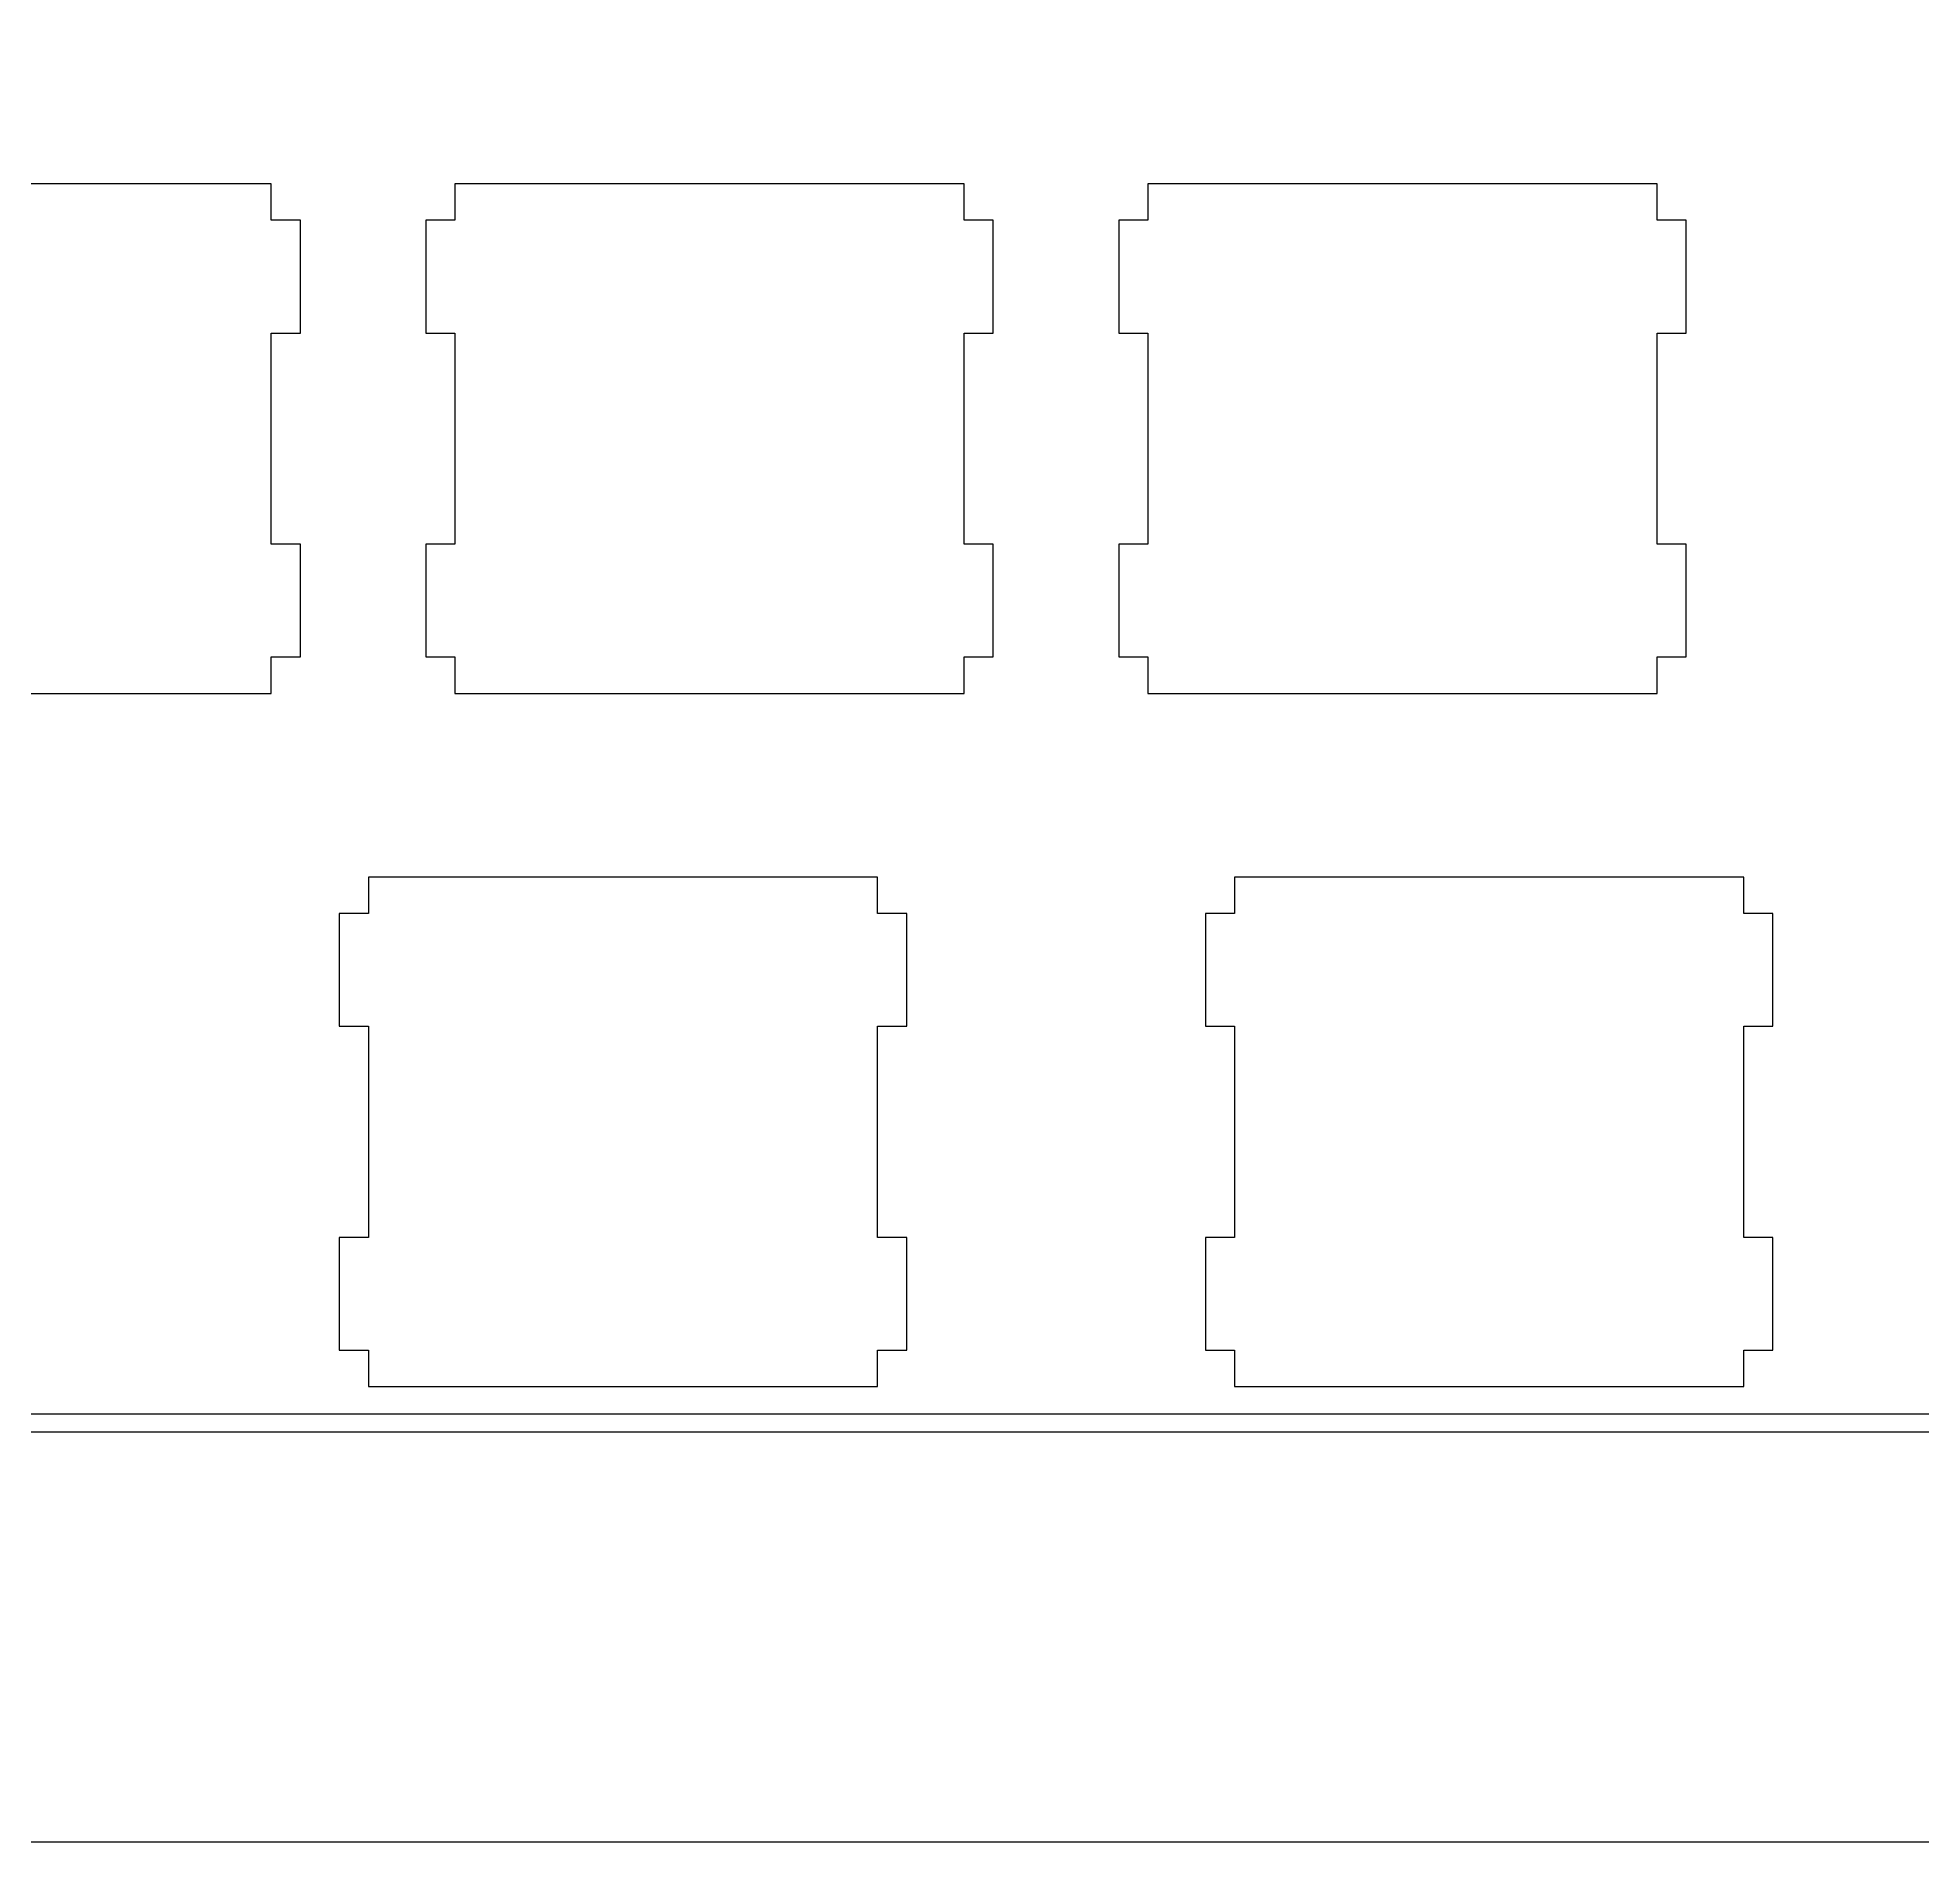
# Model space of a CAD drawing. Header units: inches. Extents: x -72 to 439, y 0 to 199.
# Drawn here: x 196.4 to 248.2, y 0.1 to 49.7 of the extents above; entities that cross this region are included whole.
import ezdxf

# ---------------------------------------------------------------- set-up
doc = ezdxf.new("R2010")
doc.units = ezdxf.units.IN
doc.header["$MEASUREMENT"] = 0
doc.dimstyles.get("Standard").update_dxf_attribs({"dimtxt": 0.18, "dimasz": 0.18, "dimexe": 0.18, "dimexo": 0.0625, "dimgap": 0.09, "dimtad": 0, "dimtih": 1, "dimtoh": 1, "dimdec": 4, "dimzin": 0, "dimdsep": 46, "dimtxsty": 'Standard', "dimcen": 0.09, "dimadec": 0, "dimazin": 0, "dimtfac": 1, "dimtdec": 4, "dimtofl": 0, "dimtmove": 0, "dimatfit": 3, "dimfxl": 1, "dimtolj": 1, "dimtzin": 0, "dimarcsym": 0})

# ---------------------------------------------------------------- blocks, each defined once
blk = doc.blocks.new('*D0')
at = {"color": 0, "linetype": 'Continuous', "lineweight": -2, "transparency": 16777216}
for p, q in [((133.982, 102.818), (370.5, 102.818)), ((370.32, 102.638), (370.32, 57.523)), ((370.32, 12.048), (370.32, 57.163)), ((133.982, 11.868), (370.5, 11.868))]:
    blk.add_line(p, q, dxfattribs=at)
at = {"color": 0, "linetype": 'Continuous', "transparency": 16777216}
for points in [[(370.29, 102.638), (370.35, 102.638), (370.32, 102.818)], [(370.29, 12.048), (370.35, 12.048), (370.32, 11.868)]]:
    blk.add_solid(points, dxfattribs=at)
at = {"layer": 'Defpoints', "color": 0, "linetype": 'Continuous', "transparency": 16777216}
for p in [(133.92, 102.818), (133.92, 11.868), (370.32, 11.868)]:
    blk.add_point(p, dxfattribs=at)
at = {"color": 0, "linetype": 'Continuous', "transparency": 16777216, "insert": (370.32, 57.343), "char_height": 0.18, "attachment_point": 5}
blk.add_mtext('\\A1;90.9503', dxfattribs=at)

msp = doc.modelspace()

# ---------------------------------------------------------------- linework, layer by layer
at = {"color": 0}
for p, q in [((202.832, 45.6681), (188.831, 45.6681)), ((202.832, 44.6691), (202.832, 45.6681)), ((207.881, 45.6681), (207.881, 44.6691)), ((221.882, 45.6681), (207.881, 45.6681)), ((221.882, 44.6691), (221.882, 45.6681)), ((226.931, 45.6681), (226.931, 44.6691)), ((240.932, 45.6681), (226.931, 45.6681)), ((240.932, 44.6691), (240.932, 45.6681)), ((203.631, 44.6691), (202.832, 44.6691)), ((203.631, 41.5685), (203.631, 44.6691)), ((207.881, 44.6691), (207.082, 44.6691)), ((207.082, 44.6691), (207.082, 41.5685)), ((222.681, 44.6691), (221.882, 44.6691)), ((222.681, 41.5685), (222.681, 44.6691)), ((226.931, 44.6691), (226.132, 44.6691)), ((226.132, 44.6691), (226.132, 41.5685)), ((241.731, 44.6691), (240.932, 44.6691)), ((241.731, 41.5685), (241.731, 44.6691)), ((202.832, 35.7671), (202.832, 41.5685)), ((202.832, 41.5685), (203.631, 41.5685)), ((207.082, 41.5685), (207.881, 41.5685)), ((207.881, 41.5685), (207.881, 35.7671)), ((221.882, 35.7671), (221.882, 41.5685)), ((221.882, 41.5685), (222.681, 41.5685)), ((226.132, 41.5685), (226.931, 41.5685)), ((226.931, 41.5685), (226.931, 35.7671)), ((240.932, 35.7671), (240.932, 41.5685)), ((240.932, 41.5685), (241.731, 41.5685)), ((203.631, 35.7671), (202.832, 35.7671)), ((203.631, 32.6678), (203.631, 35.7671)), ((207.881, 35.7671), (207.082, 35.7671)), ((207.082, 35.7671), (207.082, 32.6678)), ((222.681, 35.7671), (221.882, 35.7671)), ((222.681, 32.6678), (222.681, 35.7671)), ((226.931, 35.7671), (226.132, 35.7671)), ((226.132, 35.7671), (226.132, 32.6678)), ((241.731, 35.7671), (240.932, 35.7671)), ((241.731, 32.6678), (241.731, 35.7671)), ((202.832, 31.6673), (202.832, 32.6678)), ((202.832, 32.6678), (203.631, 32.6678)), ((207.082, 32.6678), (207.881, 32.6678)), ((207.881, 32.6678), (207.881, 31.6673)), ((221.882, 31.6673), (221.882, 32.6678)), ((221.882, 32.6678), (222.681, 32.6678)), ((226.132, 32.6678), (226.931, 32.6678)), ((226.931, 32.6678), (226.931, 31.6673)), ((240.932, 31.6673), (240.932, 32.6678)), ((240.932, 32.6678), (241.731, 32.6678)), ((188.831, 31.6673), (202.832, 31.6673)), ((207.881, 31.6673), (221.882, 31.6673)), ((226.931, 31.6673), (240.932, 31.6673)), ((205.501, 26.6182), (205.501, 25.6191)), ((219.501, 26.6182), (205.501, 26.6182)), ((219.501, 25.6191), (219.501, 26.6182)), ((229.313, 26.6182), (229.313, 25.6191)), ((243.313, 26.6182), (229.313, 26.6182)), ((243.313, 25.6191), (243.313, 26.6182)), ((205.501, 25.6191), (204.701, 25.6191)), ((204.701, 25.6191), (204.701, 22.5185)), ((220.3, 25.6191), (219.501, 25.6191)), ((220.3, 22.5185), (220.3, 25.6191)), ((229.313, 25.6191), (228.513, 25.6191)), ((228.513, 25.6191), (228.513, 22.5185)), ((244.113, 25.6191), (243.313, 25.6191)), ((244.113, 22.5185), (244.113, 25.6191)), ((204.701, 22.5185), (205.501, 22.5185)), ((205.501, 22.5185), (205.501, 16.717)), ((219.501, 16.717), (219.501, 22.5185)), ((219.501, 22.5185), (220.3, 22.5185)), ((228.513, 22.5185), (229.313, 22.5185)), ((229.313, 22.5185), (229.313, 16.717)), ((243.313, 16.717), (243.313, 22.5185)), ((243.313, 22.5185), (244.113, 22.5185)), ((205.501, 16.717), (204.701, 16.717)), ((204.701, 16.717), (204.701, 13.6178)), ((220.3, 16.717), (219.501, 16.717)), ((220.3, 13.6178), (220.3, 16.717)), ((229.313, 16.717), (228.513, 16.717)), ((228.513, 16.717), (228.513, 13.6178)), ((244.113, 16.717), (243.313, 16.717)), ((244.113, 13.6178), (244.113, 16.717)), ((204.701, 13.6178), (205.501, 13.6178)), ((205.501, 13.6178), (205.501, 12.6173)), ((219.501, 12.6173), (219.501, 13.6178)), ((219.501, 13.6178), (220.3, 13.6178)), ((228.513, 13.6178), (229.313, 13.6178)), ((229.313, 13.6178), (229.313, 12.6173)), ((243.313, 12.6173), (243.313, 13.6178)), ((243.313, 13.6178), (244.113, 13.6178)), ((205.501, 12.6173), (219.501, 12.6173)), ((229.313, 12.6173), (243.313, 12.6173)), ((343.708, 0.09095), (5.0946, 0.09233))]:
    msp.add_line(p, q, dxfattribs=at)
at = {"color": 1, "linetype": 'Continuous'}
msp.add_line((11.3194, 11.3677), (268.425, 11.3677), dxfattribs=at)

# ---------------------------------------------------------------- dimensions: what is measured, and where the dimension line sits
at = {"color": 8, "linetype": 'Continuous'}
dim = msp.add_linear_dim(base=(370.3197, 11.8677), p1=(133.92, 102.818), p2=(133.92, 11.8677), angle=90, dimstyle='Standard', dxfattribs=at)
dim.commit()
dim.dimension.update_dxf_attribs({"geometry": '*D0', "text_midpoint": (370.3197, 57.34285)})

doc.saveas('drawing.dxf')
